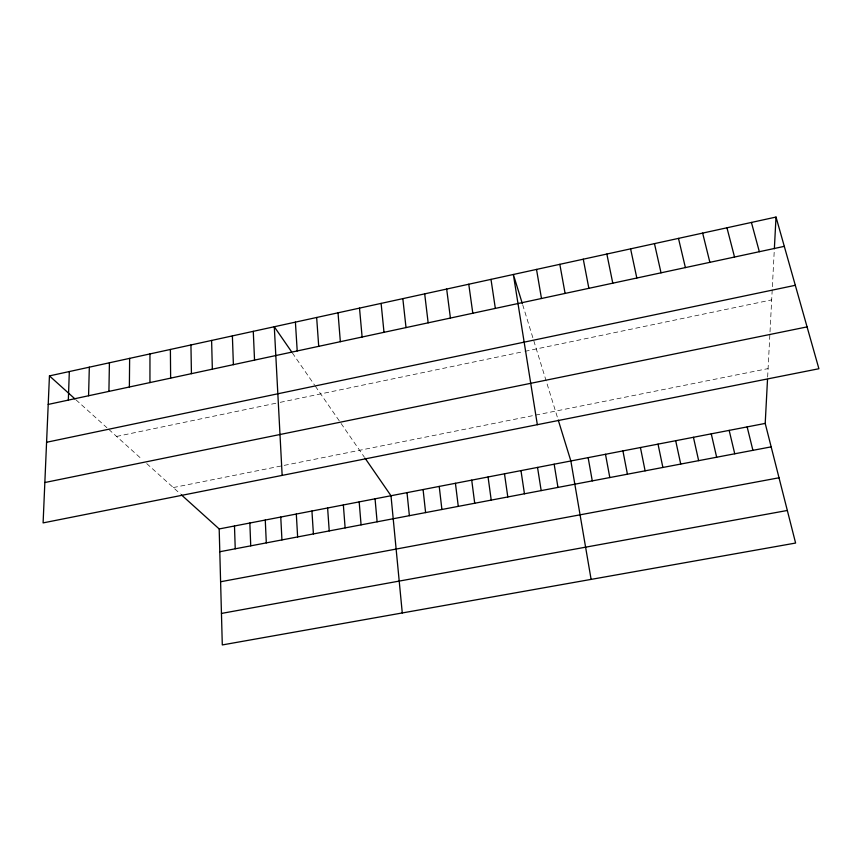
<?xml version="1.0" encoding="UTF-8"?>
<svg xmlns="http://www.w3.org/2000/svg" width="862" height="862" viewBox="0 0 862 862"><rect width="100%" height="100%" fill="white"/><g stroke="black" fill="none" stroke-linecap="round" stroke-linejoin="round"><path stroke-width="0.65" stroke-dasharray="4.31 3.23" d="M767.643 377.071L774.291 249.991M116.585 436.441L278.965 402.597M280.215 402.338L523.751 351.577M525.001 351.308L771.684 299.89M173.284 487.558L768.085 368.602M75.985 399.828L106.91 427.714M108.784 429.405L142.23 459.565M146.723 463.605L180.33 493.915M292.347 352.903L314.619 385.152M315.373 386.241L340.382 422.455M341.072 423.457L364.443 457.291M522.684 304.76L557.854 418.803"/><path stroke-width="1.29" d="M149.945 382.577L149.966 353.926M129.375 386.995L129.634 358.366M108.914 391.391L109.42 362.783M88.57 395.755L89.325 367.18M68.335 400.097L69.326 371.554M49.446 375.897L43.1 522.9L818.9 368.731L776.015 217.062L49.446 375.897L74.994 398.944M181.311 494.799L219.185 528.945L222.299 644.938L795.604 543.049L765.208 423.414L767.514 379.42M774.356 248.773L776.015 217.062M48.207 404.429L784.301 246.349M46.58 442.271L795.314 285.3M44.846 482.526L807.069 326.892M219.185 528.945L765.208 423.414M219.799 551.734L771.167 446.861M220.597 581.753L779.022 477.785M221.448 613.432L787.329 510.476M291.593 351.804L274.288 326.741L282.154 475.393M365.111 458.261L390.992 495.736L402.274 612.947M522.318 303.543L513.353 274.482L537.338 424.686M558.242 420.053L570.859 460.976L591.106 579.393M751.416 222.439L759.336 251.704M726.957 227.783L734.532 257.038M702.649 233.106L709.879 262.328M747.149 426.916L752.914 450.33M729.166 430.386L734.747 453.789M678.48 238.386L685.387 267.586M711.258 433.845L716.656 457.226M654.463 243.634L661.035 272.823M693.436 437.293L698.651 460.653M675.689 440.719L680.721 464.058M630.596 248.849L636.824 278.017M658.029 444.135L662.878 467.452M606.859 254.042L612.774 283.178M640.434 447.529L645.11 470.835M622.924 450.923L627.417 474.197M583.272 259.193L588.865 288.317M605.49 454.285L609.811 477.548M559.826 264.322L565.095 293.425M588.143 457.636L592.28 480.877M536.52 269.418L541.476 298.489M554.158 464.209L557.962 487.407M537.532 467.419L541.174 490.607M520.971 470.62L524.452 493.786M490.995 279.374L495.338 308.402M504.485 473.809L507.804 496.954M468.766 284.234L472.807 313.24M488.064 476.977L491.221 500.1M471.719 480.145L474.714 503.246M446.667 289.061L450.417 318.046M455.438 483.291L458.272 506.371M424.686 293.867L428.155 322.83M439.221 486.416L441.904 509.485M402.834 298.64L406.013 327.582M423.08 489.541L425.602 512.588M407.004 492.644L409.375 515.67M381.112 303.392L383.999 332.312M359.508 308.111L362.115 337.01M375.056 498.818L377.114 521.812M359.174 501.889L361.081 524.861M338.023 312.809L340.35 341.686M343.356 504.949L345.123 527.889M316.656 317.485L318.714 346.33M327.614 507.987L329.23 530.917M311.936 511.026L313.402 533.923M295.407 322.129L297.207 350.953M296.312 514.043L297.638 536.929M280.764 517.049L281.939 539.914M265.27 520.034L266.304 542.888M253.277 331.342L254.538 360.111M249.851 523.018L250.734 545.851M232.384 335.9L233.386 364.658M234.486 525.992L235.24 548.792M211.61 340.447L212.343 369.173M190.944 344.962L191.429 373.666M170.396 349.455L170.633 378.138"/></g></svg>
